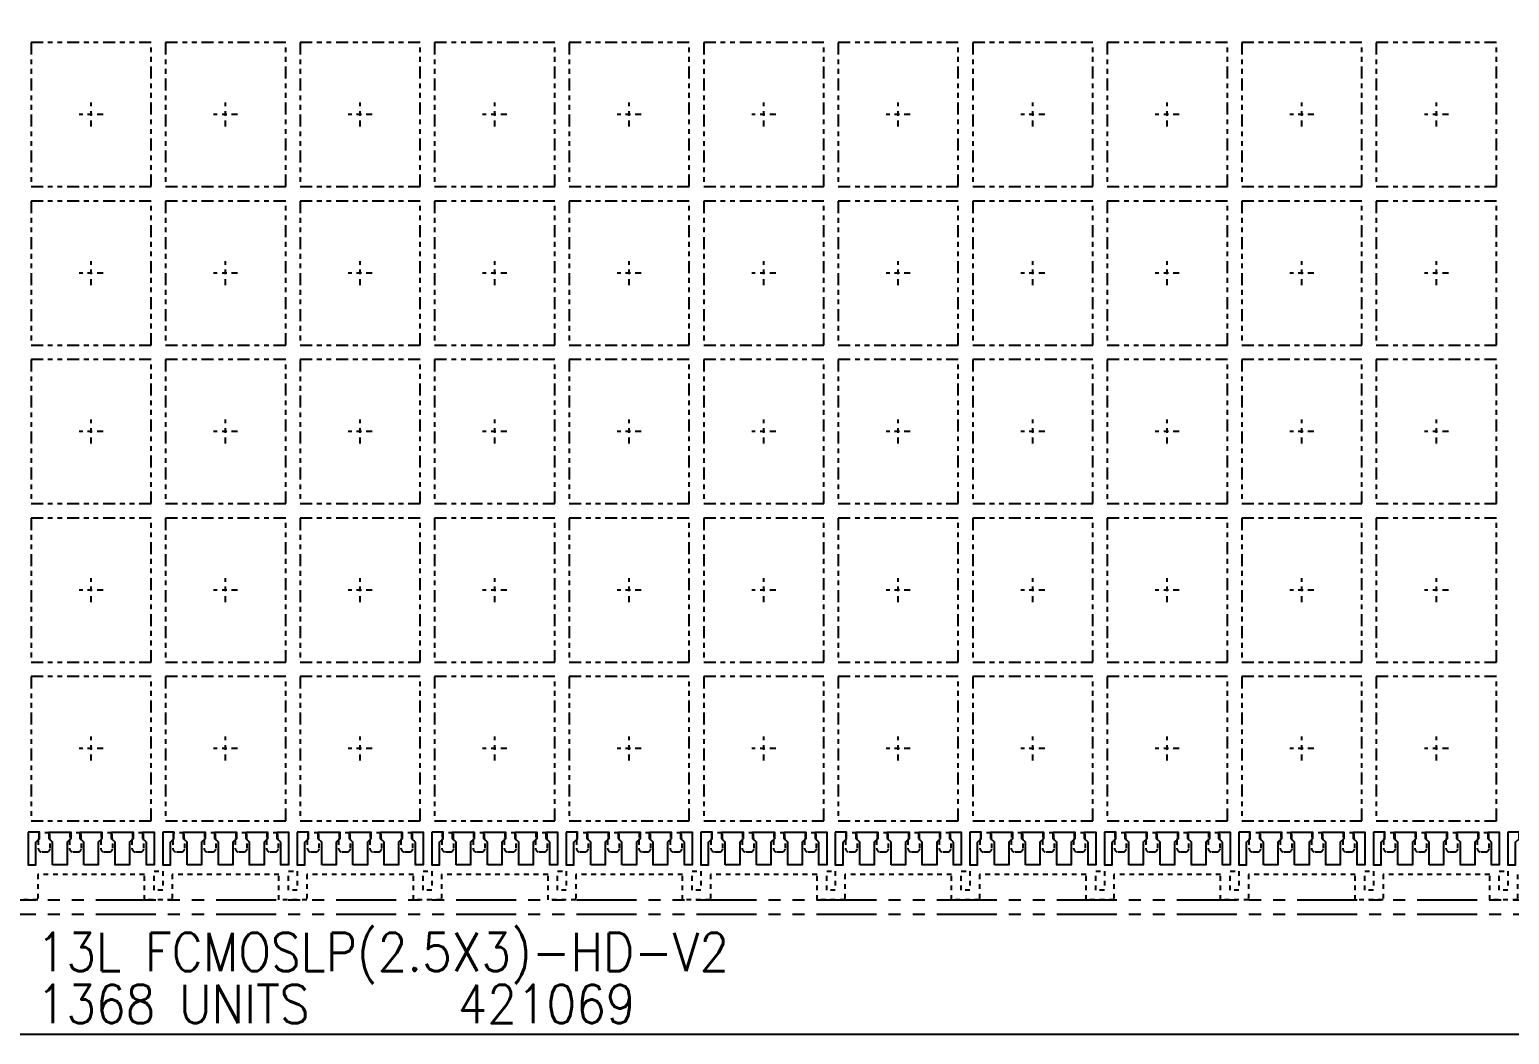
# Model space of a CAD drawing. Extents: x -336 to 28, y -457 to 7.
# Drawn here: x -284.67 to -253.87, y -334.23 to -313.31 of the extents above; entities that cross this region are included whole.
import ezdxf

# ---------------------------------------------------------------- set-up
doc = ezdxf.new("R2010")
doc.units = 0
doc.header["$MEASUREMENT"] = 0
for name, pattern in [('CENTERX2', [4, 2.5, -0.5, 0.5, -0.5]), ('HIDDEN', [0.375, 0.25, -0.125]), ('PHANTOM', [2.5, 1.25, -0.25, 0.25, -0.25, 0.25, -0.25])]:
    doc.linetypes.add(name, pattern=pattern)
doc.layers.add('1', color=7, linetype='CONTINUOUS')
doc.layers.add('1D', color=4, linetype='CONTINUOUS')
doc.styles.add('ROMANS', font='romans', dxfattribs={"width": 0.85, "height": 0.08})

msp = doc.modelspace()

# ---------------------------------------------------------------- linework, layer by layer
at = {"layer": '1'}
msp.add_line((-46.0362, -334.2262), (-294.0362, -334.2262), dxfattribs=at)
for points in [[(-284.6962, -330.0162), (-284.6962, -330.6962), (-284.5362, -330.6962), (-284.5362, -330.2262), (-284.4612, -330.1512), (-284.4612, -330.0162)], [(-284.1862, -330.6962), (-284.1862, -330.2262), (-284.2612, -330.1512), (-284.2612, -330.0162), (-283.8112, -330.0162), (-283.8112, -330.1512), (-283.8862, -330.2262), (-283.8862, -330.6962)], [(-283.5362, -330.6962), (-283.5362, -330.2262), (-283.6112, -330.1512), (-283.6112, -330.0162), (-283.1612, -330.0162), (-283.1612, -330.1512), (-283.2362, -330.2262), (-283.2362, -330.6962)], [(-282.9612, -330.0162), (-282.5112, -330.0162), (-282.5112, -330.1512), (-282.5862, -330.2262), (-282.5862, -330.6962), (-282.8862, -330.6962), (-282.8862, -330.2262), (-282.9612, -330.1512)], [(-282.2362, -330.2262), (-282.3112, -330.1512), (-282.3112, -330.0162), (-282.0762, -330.0162), (-282.0762, -330.6962), (-282.2362, -330.6962)], [(-281.8962, -330.0162), (-281.8962, -330.6962), (-281.7362, -330.6962), (-281.7362, -330.2262), (-281.6612, -330.1512), (-281.6612, -330.0162)], [(-281.3862, -330.6962), (-281.3862, -330.2262), (-281.4612, -330.1512), (-281.4612, -330.0162), (-281.0112, -330.0162), (-281.0112, -330.1512), (-281.0862, -330.2262), (-281.0862, -330.6962)], [(-280.7362, -330.6962), (-280.7362, -330.2262), (-280.8112, -330.1512), (-280.8112, -330.0162), (-280.3612, -330.0162), (-280.3612, -330.1512), (-280.4362, -330.2262), (-280.4362, -330.6962)], [(-280.1612, -330.0162), (-279.7112, -330.0162), (-279.7112, -330.1512), (-279.7862, -330.2262), (-279.7862, -330.6962), (-280.0862, -330.6962), (-280.0862, -330.2262), (-280.1612, -330.1512)], [(-279.4362, -330.2262), (-279.5112, -330.1512), (-279.5112, -330.0162), (-279.2762, -330.0162), (-279.2762, -330.6962), (-279.4362, -330.6962)], [(-279.0962, -330.0162), (-279.0962, -330.6962), (-278.9362, -330.6962), (-278.9362, -330.2262), (-278.8612, -330.1512), (-278.8612, -330.0162)], [(-278.5862, -330.6962), (-278.5862, -330.2262), (-278.6612, -330.1512), (-278.6612, -330.0162), (-278.2112, -330.0162), (-278.2112, -330.1512), (-278.2862, -330.2262), (-278.2862, -330.6962)], [(-277.9362, -330.6962), (-277.9362, -330.2262), (-278.0112, -330.1512), (-278.0112, -330.0162), (-277.5612, -330.0162), (-277.5612, -330.1512), (-277.6362, -330.2262), (-277.6362, -330.6962)], [(-277.3612, -330.0162), (-276.9112, -330.0162), (-276.9112, -330.1512), (-276.9862, -330.2262), (-276.9862, -330.6962), (-277.2862, -330.6962), (-277.2862, -330.2262), (-277.3612, -330.1512)], [(-276.6362, -330.2262), (-276.7112, -330.1512), (-276.7112, -330.0162), (-276.4762, -330.0162), (-276.4762, -330.6962), (-276.6362, -330.6962)], [(-276.2962, -330.0162), (-276.2962, -330.6962), (-276.1362, -330.6962), (-276.1362, -330.2262), (-276.0612, -330.1512), (-276.0612, -330.0162)], [(-275.7862, -330.6962), (-275.7862, -330.2262), (-275.8612, -330.1512), (-275.8612, -330.0162), (-275.4112, -330.0162), (-275.4112, -330.1512), (-275.4862, -330.2262), (-275.4862, -330.6962)], [(-275.1362, -330.6962), (-275.1362, -330.2262), (-275.2112, -330.1512), (-275.2112, -330.0162), (-274.7612, -330.0162), (-274.7612, -330.1512), (-274.8362, -330.2262), (-274.8362, -330.6962)], [(-274.5612, -330.0162), (-274.1112, -330.0162), (-274.1112, -330.1512), (-274.1862, -330.2262), (-274.1862, -330.6962), (-274.4862, -330.6962), (-274.4862, -330.2262), (-274.5612, -330.1512)], [(-273.8362, -330.2262), (-273.9112, -330.1512), (-273.9112, -330.0162), (-273.6762, -330.0162), (-273.6762, -330.6962), (-273.8362, -330.6962)], [(-273.4962, -330.0162), (-273.4962, -330.6962), (-273.3362, -330.6962), (-273.3362, -330.2262), (-273.2612, -330.1512), (-273.2612, -330.0162)], [(-272.9862, -330.6962), (-272.9862, -330.2262), (-273.0612, -330.1512), (-273.0612, -330.0162), (-272.6112, -330.0162), (-272.6112, -330.1512), (-272.6862, -330.2262), (-272.6862, -330.6962)], [(-272.3362, -330.6962), (-272.3362, -330.2262), (-272.4112, -330.1512), (-272.4112, -330.0162), (-271.9612, -330.0162), (-271.9612, -330.1512), (-272.0362, -330.2262), (-272.0362, -330.6962)], [(-271.7612, -330.0162), (-271.3112, -330.0162), (-271.3112, -330.1512), (-271.3862, -330.2262), (-271.3862, -330.6962), (-271.6862, -330.6962), (-271.6862, -330.2262), (-271.7612, -330.1512)], [(-271.0362, -330.2262), (-271.1112, -330.1512), (-271.1112, -330.0162), (-270.8762, -330.0162), (-270.8762, -330.6962), (-271.0362, -330.6962)], [(-270.6962, -330.0162), (-270.6962, -330.6962), (-270.5362, -330.6962), (-270.5362, -330.2262), (-270.4612, -330.1512), (-270.4612, -330.0162)], [(-270.1862, -330.6962), (-270.1862, -330.2262), (-270.2612, -330.1512), (-270.2612, -330.0162), (-269.8112, -330.0162), (-269.8112, -330.1512), (-269.8862, -330.2262), (-269.8862, -330.6962)], [(-269.5362, -330.6962), (-269.5362, -330.2262), (-269.6112, -330.1512), (-269.6112, -330.0162), (-269.1612, -330.0162), (-269.1612, -330.1512), (-269.2362, -330.2262), (-269.2362, -330.6962)], [(-268.9612, -330.0162), (-268.5112, -330.0162), (-268.5112, -330.1512), (-268.5862, -330.2262), (-268.5862, -330.6962), (-268.8862, -330.6962), (-268.8862, -330.2262), (-268.9612, -330.1512)], [(-268.2362, -330.2262), (-268.3112, -330.1512), (-268.3112, -330.0162), (-268.0762, -330.0162), (-268.0762, -330.6962), (-268.2362, -330.6962)], [(-267.8962, -330.0162), (-267.8962, -330.6962), (-267.7362, -330.6962), (-267.7362, -330.2262), (-267.6612, -330.1512), (-267.6612, -330.0162)], [(-267.3862, -330.6962), (-267.3862, -330.2262), (-267.4612, -330.1512), (-267.4612, -330.0162), (-267.0112, -330.0162), (-267.0112, -330.1512), (-267.0862, -330.2262), (-267.0862, -330.6962)], [(-266.7362, -330.6962), (-266.7362, -330.2262), (-266.8112, -330.1512), (-266.8112, -330.0162), (-266.3612, -330.0162), (-266.3612, -330.1512), (-266.4362, -330.2262), (-266.4362, -330.6962)], [(-266.1612, -330.0162), (-265.7112, -330.0162), (-265.7112, -330.1512), (-265.7862, -330.2262), (-265.7862, -330.6962), (-266.0862, -330.6962), (-266.0862, -330.2262), (-266.1612, -330.1512)], [(-265.4362, -330.2262), (-265.5112, -330.1512), (-265.5112, -330.0162), (-265.2762, -330.0162), (-265.2762, -330.6962), (-265.4362, -330.6962)], [(-265.0962, -330.0162), (-265.0962, -330.6962), (-264.9362, -330.6962), (-264.9362, -330.2262), (-264.8612, -330.1512), (-264.8612, -330.0162)], [(-264.5862, -330.6962), (-264.5862, -330.2262), (-264.6612, -330.1512), (-264.6612, -330.0162), (-264.2112, -330.0162), (-264.2112, -330.1512), (-264.2862, -330.2262), (-264.2862, -330.6962)], [(-263.9362, -330.6962), (-263.9362, -330.2262), (-264.0112, -330.1512), (-264.0112, -330.0162), (-263.5612, -330.0162), (-263.5612, -330.1512), (-263.6362, -330.2262), (-263.6362, -330.6962)], [(-263.3612, -330.0162), (-262.9112, -330.0162), (-262.9112, -330.1512), (-262.9862, -330.2262), (-262.9862, -330.6962), (-263.2862, -330.6962), (-263.2862, -330.2262), (-263.3612, -330.1512)], [(-262.6362, -330.2262), (-262.7112, -330.1512), (-262.7112, -330.0162), (-262.4762, -330.0162), (-262.4762, -330.6962), (-262.6362, -330.6962)], [(-262.2962, -330.0162), (-262.2962, -330.6962), (-262.1362, -330.6962), (-262.1362, -330.2262), (-262.0612, -330.1512), (-262.0612, -330.0162)], [(-261.7862, -330.6962), (-261.7862, -330.2262), (-261.8612, -330.1512), (-261.8612, -330.0162), (-261.4112, -330.0162), (-261.4112, -330.1512), (-261.4862, -330.2262), (-261.4862, -330.6962)], [(-261.1362, -330.6962), (-261.1362, -330.2262), (-261.2112, -330.1512), (-261.2112, -330.0162), (-260.7612, -330.0162), (-260.7612, -330.1512), (-260.8362, -330.2262), (-260.8362, -330.6962)], [(-260.5612, -330.0162), (-260.1112, -330.0162), (-260.1112, -330.1512), (-260.1862, -330.2262), (-260.1862, -330.6962), (-260.4862, -330.6962), (-260.4862, -330.2262), (-260.5612, -330.1512)], [(-259.8362, -330.2262), (-259.9112, -330.1512), (-259.9112, -330.0162), (-259.6762, -330.0162), (-259.6762, -330.6962), (-259.8362, -330.6962)], [(-259.4962, -330.0162), (-259.4962, -330.6962), (-259.3362, -330.6962), (-259.3362, -330.2262), (-259.2612, -330.1512), (-259.2612, -330.0162)], [(-258.9862, -330.6962), (-258.9862, -330.2262), (-259.0612, -330.1512), (-259.0612, -330.0162), (-258.6112, -330.0162), (-258.6112, -330.1512), (-258.6862, -330.2262), (-258.6862, -330.6962)], [(-258.3362, -330.6962), (-258.3362, -330.2262), (-258.4112, -330.1512), (-258.4112, -330.0162), (-257.9612, -330.0162), (-257.9612, -330.1512), (-258.0362, -330.2262), (-258.0362, -330.6962)], [(-257.7612, -330.0162), (-257.3112, -330.0162), (-257.3112, -330.1512), (-257.3862, -330.2262), (-257.3862, -330.6962), (-257.6862, -330.6962), (-257.6862, -330.2262), (-257.7612, -330.1512)], [(-257.0362, -330.2262), (-257.1112, -330.1512), (-257.1112, -330.0162), (-256.8762, -330.0162), (-256.8762, -330.6962), (-257.0362, -330.6962)], [(-256.6962, -330.0162), (-256.6962, -330.6962), (-256.5362, -330.6962), (-256.5362, -330.2262), (-256.4612, -330.1512), (-256.4612, -330.0162)], [(-256.1862, -330.6962), (-256.1862, -330.2262), (-256.2612, -330.1512), (-256.2612, -330.0162), (-255.8112, -330.0162), (-255.8112, -330.1512), (-255.8862, -330.2262), (-255.8862, -330.6962)], [(-255.5362, -330.6962), (-255.5362, -330.2262), (-255.6112, -330.1512), (-255.6112, -330.0162), (-255.1612, -330.0162), (-255.1612, -330.1512), (-255.2362, -330.2262), (-255.2362, -330.6962)], [(-254.9612, -330.0162), (-254.5112, -330.0162), (-254.5112, -330.1512), (-254.5862, -330.2262), (-254.5862, -330.6962), (-254.8862, -330.6962), (-254.8862, -330.2262), (-254.9612, -330.1512)], [(-254.2362, -330.2262), (-254.3112, -330.1512), (-254.3112, -330.0162), (-254.0762, -330.0162), (-254.0762, -330.6962), (-254.2362, -330.6962)], [(-253.8962, -330.0162), (-253.8962, -330.6962), (-253.7362, -330.6962), (-253.7362, -330.2262), (-253.6612, -330.1512), (-253.6612, -330.0162)]]:
    msp.add_lwpolyline(points, close=True, dxfattribs=at)
at = {"layer": '1D', "linetype": 'HIDDEN', "ltscale": 0.2}
for p, q in [((-282.2762, -330.8962), (-284.4962, -330.8962)), ((-279.4762, -330.8962), (-281.6962, -330.8962)), ((-276.6762, -330.8962), (-278.8962, -330.8962)), ((-273.8762, -330.8962), (-276.0962, -330.8962)), ((-271.0762, -330.8962), (-273.2962, -330.8962)), ((-268.2762, -330.8962), (-270.4962, -330.8962)), ((-265.4762, -330.8962), (-267.6962, -330.8962)), ((-262.6762, -330.8962), (-264.8962, -330.8962)), ((-259.8762, -330.8962), (-262.0962, -330.8962)), ((-257.0762, -330.8962), (-259.2962, -330.8962)), ((-254.2762, -330.8962), (-256.4962, -330.8962))]:
    msp.add_line(p, q, dxfattribs=at)
at = {"layer": '1D', "color": 2, "linetype": 'PHANTOM'}
for points in [[(-236.7862, -268.7262), (-290.7862, -268.7262, -0.0990195), (-291.5554, -268.5724, 0.9166595), (-292.7092, -270.7795, -0.2559241), (-291.7862, -272.4648), (-291.7862, -297.4876, -0.2559241), (-292.7092, -299.1729, 0.5477226), (-292.7092, -301.2795, -0.2559241), (-291.7862, -302.9648), (-291.7862, -327.9876, -0.2559241), (-292.7092, -329.6729, 0.9166595), (-291.5554, -331.8801, -0.0990195), (-290.7862, -331.7262), (-236.7862, -331.7262, -0.0990195), (-236.0169, -331.8801, 0.9166595), (-234.8631, -329.6729, -0.2559241), (-235.7862, -327.9876), (-235.7862, -302.9648, -0.2559241), (-234.8631, -301.2795, 0.5477226), (-234.8631, -299.1729, -0.2559241), (-235.7862, -297.4876), (-235.7862, -272.4648, -0.2559241), (-234.8631, -270.7795, 0.9166595), (-236.0169, -268.5724, -0.0990195)], [(-236.7862, -269.0262), (-290.7862, -269.0262, -0.0990195), (-291.6708, -268.8493, 0.9166595), (-292.5477, -270.5267, -0.2559241), (-291.4862, -272.4648), (-291.4862, -297.4876, -0.2559241), (-292.5477, -299.4257, 0.5477226), (-292.5477, -301.0267, -0.2559241), (-291.4862, -302.9648), (-291.4862, -327.9876, -0.2559241), (-292.5477, -329.9257, 0.9166595), (-291.6708, -331.6031, -0.0990195), (-290.7862, -331.4262), (-236.7862, -331.4262, -0.0990195), (-235.9015, -331.6031, 0.9166595), (-235.0246, -329.9257, -0.2559241), (-236.0862, -327.9876), (-236.0862, -302.9648, -0.2559241), (-235.0246, -301.0267, 0.5477226), (-235.0246, -299.4257, -0.2559241), (-236.0862, -297.4876), (-236.0862, -272.4648, -0.2559241), (-235.0246, -270.5267, 0.9166595), (-235.9015, -268.8493, -0.0990195)]]:
    msp.add_lwpolyline(points, format="xyb", close=True, dxfattribs=at)
at = {"layer": '1D', "color": 2, "linetype": 'PHANTOM', "ltscale": 0.2}
for points in [[(-282.1362, -313.5762), (-284.6362, -313.5762), (-284.6362, -316.5762), (-282.1362, -316.5762)], [(-279.3362, -313.5762), (-281.8362, -313.5762), (-281.8362, -316.5762), (-279.3362, -316.5762)], [(-276.5362, -313.5762), (-279.0362, -313.5762), (-279.0362, -316.5762), (-276.5362, -316.5762)], [(-273.7362, -313.5762), (-276.2362, -313.5762), (-276.2362, -316.5762), (-273.7362, -316.5762)], [(-270.9362, -313.5762), (-273.4362, -313.5762), (-273.4362, -316.5762), (-270.9362, -316.5762)], [(-268.1362, -313.5762), (-270.6362, -313.5762), (-270.6362, -316.5762), (-268.1362, -316.5762)], [(-265.3362, -313.5762), (-267.8362, -313.5762), (-267.8362, -316.5762), (-265.3362, -316.5762)], [(-262.5362, -313.5762), (-265.0362, -313.5762), (-265.0362, -316.5762), (-262.5362, -316.5762)], [(-259.7362, -313.5762), (-262.2362, -313.5762), (-262.2362, -316.5762), (-259.7362, -316.5762)], [(-256.9362, -313.5762), (-259.4362, -313.5762), (-259.4362, -316.5762), (-256.9362, -316.5762)], [(-254.1362, -313.5762), (-256.6362, -313.5762), (-256.6362, -316.5762), (-254.1362, -316.5762)], [(-282.1362, -316.8762), (-284.6362, -316.8762), (-284.6362, -319.8762), (-282.1362, -319.8762)], [(-279.3362, -316.8762), (-281.8362, -316.8762), (-281.8362, -319.8762), (-279.3362, -319.8762)], [(-276.5362, -316.8762), (-279.0362, -316.8762), (-279.0362, -319.8762), (-276.5362, -319.8762)], [(-273.7362, -316.8762), (-276.2362, -316.8762), (-276.2362, -319.8762), (-273.7362, -319.8762)], [(-270.9362, -316.8762), (-273.4362, -316.8762), (-273.4362, -319.8762), (-270.9362, -319.8762)], [(-268.1362, -316.8762), (-270.6362, -316.8762), (-270.6362, -319.8762), (-268.1362, -319.8762)], [(-265.3362, -316.8762), (-267.8362, -316.8762), (-267.8362, -319.8762), (-265.3362, -319.8762)], [(-262.5362, -316.8762), (-265.0362, -316.8762), (-265.0362, -319.8762), (-262.5362, -319.8762)], [(-259.7362, -316.8762), (-262.2362, -316.8762), (-262.2362, -319.8762), (-259.7362, -319.8762)], [(-256.9362, -316.8762), (-259.4362, -316.8762), (-259.4362, -319.8762), (-256.9362, -319.8762)], [(-254.1362, -316.8762), (-256.6362, -316.8762), (-256.6362, -319.8762), (-254.1362, -319.8762)], [(-282.1362, -320.1762), (-284.6362, -320.1762), (-284.6362, -323.1762), (-282.1362, -323.1762)], [(-279.3362, -320.1762), (-281.8362, -320.1762), (-281.8362, -323.1762), (-279.3362, -323.1762)], [(-276.5362, -320.1762), (-279.0362, -320.1762), (-279.0362, -323.1762), (-276.5362, -323.1762)], [(-273.7362, -320.1762), (-276.2362, -320.1762), (-276.2362, -323.1762), (-273.7362, -323.1762)], [(-270.9362, -320.1762), (-273.4362, -320.1762), (-273.4362, -323.1762), (-270.9362, -323.1762)], [(-268.1362, -320.1762), (-270.6362, -320.1762), (-270.6362, -323.1762), (-268.1362, -323.1762)], [(-265.3362, -320.1762), (-267.8362, -320.1762), (-267.8362, -323.1762), (-265.3362, -323.1762)], [(-262.5362, -320.1762), (-265.0362, -320.1762), (-265.0362, -323.1762), (-262.5362, -323.1762)], [(-259.7362, -320.1762), (-262.2362, -320.1762), (-262.2362, -323.1762), (-259.7362, -323.1762)], [(-256.9362, -320.1762), (-259.4362, -320.1762), (-259.4362, -323.1762), (-256.9362, -323.1762)], [(-254.1362, -320.1762), (-256.6362, -320.1762), (-256.6362, -323.1762), (-254.1362, -323.1762)], [(-282.1362, -323.4762), (-284.6362, -323.4762), (-284.6362, -326.4762), (-282.1362, -326.4762)], [(-279.3362, -323.4762), (-281.8362, -323.4762), (-281.8362, -326.4762), (-279.3362, -326.4762)], [(-276.5362, -323.4762), (-279.0362, -323.4762), (-279.0362, -326.4762), (-276.5362, -326.4762)], [(-273.7362, -323.4762), (-276.2362, -323.4762), (-276.2362, -326.4762), (-273.7362, -326.4762)], [(-270.9362, -323.4762), (-273.4362, -323.4762), (-273.4362, -326.4762), (-270.9362, -326.4762)], [(-268.1362, -323.4762), (-270.6362, -323.4762), (-270.6362, -326.4762), (-268.1362, -326.4762)], [(-265.3362, -323.4762), (-267.8362, -323.4762), (-267.8362, -326.4762), (-265.3362, -326.4762)], [(-262.5362, -323.4762), (-265.0362, -323.4762), (-265.0362, -326.4762), (-262.5362, -326.4762)], [(-259.7362, -323.4762), (-262.2362, -323.4762), (-262.2362, -326.4762), (-259.7362, -326.4762)], [(-256.9362, -323.4762), (-259.4362, -323.4762), (-259.4362, -326.4762), (-256.9362, -326.4762)], [(-254.1362, -323.4762), (-256.6362, -323.4762), (-256.6362, -326.4762), (-254.1362, -326.4762)], [(-282.1362, -326.7762), (-284.6362, -326.7762), (-284.6362, -329.7762), (-282.1362, -329.7762)], [(-279.3362, -326.7762), (-281.8362, -326.7762), (-281.8362, -329.7762), (-279.3362, -329.7762)], [(-276.5362, -326.7762), (-279.0362, -326.7762), (-279.0362, -329.7762), (-276.5362, -329.7762)], [(-273.7362, -326.7762), (-276.2362, -326.7762), (-276.2362, -329.7762), (-273.7362, -329.7762)], [(-270.9362, -326.7762), (-273.4362, -326.7762), (-273.4362, -329.7762), (-270.9362, -329.7762)], [(-268.1362, -326.7762), (-270.6362, -326.7762), (-270.6362, -329.7762), (-268.1362, -329.7762)], [(-265.3362, -326.7762), (-267.8362, -326.7762), (-267.8362, -329.7762), (-265.3362, -329.7762)], [(-262.5362, -326.7762), (-265.0362, -326.7762), (-265.0362, -329.7762), (-262.5362, -329.7762)], [(-259.7362, -326.7762), (-262.2362, -326.7762), (-262.2362, -329.7762), (-259.7362, -329.7762)], [(-256.9362, -326.7762), (-259.4362, -326.7762), (-259.4362, -329.7762), (-256.9362, -329.7762)], [(-254.1362, -326.7762), (-256.6362, -326.7762), (-256.6362, -329.7762), (-254.1362, -329.7762)]]:
    msp.add_lwpolyline(points, close=True, dxfattribs=at)
at = {"layer": '1D', "linetype": 'CENTERX2', "ltscale": 0.05}
for points in [[(-283.1362, -315.0762), (-283.6362, -315.0762)], [(-283.3862, -315.3262), (-283.3862, -314.8262)], [(-280.3362, -315.0762), (-280.8362, -315.0762)], [(-280.5862, -315.3262), (-280.5862, -314.8262)], [(-277.5362, -315.0762), (-278.0362, -315.0762)], [(-277.7862, -315.3262), (-277.7862, -314.8262)], [(-274.7362, -315.0762), (-275.2362, -315.0762)], [(-274.9862, -315.3262), (-274.9862, -314.8262)], [(-271.9362, -315.0762), (-272.4362, -315.0762)], [(-272.1862, -315.3262), (-272.1862, -314.8262)], [(-269.1362, -315.0762), (-269.6362, -315.0762)], [(-269.3862, -315.3262), (-269.3862, -314.8262)], [(-266.3362, -315.0762), (-266.8362, -315.0762)], [(-266.5862, -315.3262), (-266.5862, -314.8262)], [(-263.5362, -315.0762), (-264.0362, -315.0762)], [(-263.7862, -315.3262), (-263.7862, -314.8262)], [(-260.7362, -315.0762), (-261.2362, -315.0762)], [(-260.9862, -315.3262), (-260.9862, -314.8262)], [(-257.9362, -315.0762), (-258.4362, -315.0762)], [(-258.1862, -315.3262), (-258.1862, -314.8262)], [(-255.1362, -315.0762), (-255.6362, -315.0762)], [(-255.3862, -315.3262), (-255.3862, -314.8262)], [(-283.3862, -318.6262), (-283.3862, -318.1262)], [(-280.5862, -318.6262), (-280.5862, -318.1262)], [(-277.7862, -318.6262), (-277.7862, -318.1262)], [(-274.9862, -318.6262), (-274.9862, -318.1262)], [(-272.1862, -318.6262), (-272.1862, -318.1262)], [(-269.3862, -318.6262), (-269.3862, -318.1262)], [(-266.5862, -318.6262), (-266.5862, -318.1262)], [(-263.7862, -318.6262), (-263.7862, -318.1262)], [(-260.9862, -318.6262), (-260.9862, -318.1262)], [(-258.1862, -318.6262), (-258.1862, -318.1262)], [(-255.3862, -318.6262), (-255.3862, -318.1262)], [(-283.1362, -318.3762), (-283.6362, -318.3762)], [(-280.3362, -318.3762), (-280.8362, -318.3762)], [(-277.5362, -318.3762), (-278.0362, -318.3762)], [(-274.7362, -318.3762), (-275.2362, -318.3762)], [(-271.9362, -318.3762), (-272.4362, -318.3762)], [(-269.1362, -318.3762), (-269.6362, -318.3762)], [(-266.3362, -318.3762), (-266.8362, -318.3762)], [(-263.5362, -318.3762), (-264.0362, -318.3762)], [(-260.7362, -318.3762), (-261.2362, -318.3762)], [(-257.9362, -318.3762), (-258.4362, -318.3762)], [(-255.1362, -318.3762), (-255.6362, -318.3762)], [(-283.3862, -321.9262), (-283.3862, -321.4262)], [(-280.5862, -321.9262), (-280.5862, -321.4262)], [(-277.7862, -321.9262), (-277.7862, -321.4262)], [(-274.9862, -321.9262), (-274.9862, -321.4262)], [(-272.1862, -321.9262), (-272.1862, -321.4262)], [(-269.3862, -321.9262), (-269.3862, -321.4262)], [(-266.5862, -321.9262), (-266.5862, -321.4262)], [(-263.7862, -321.9262), (-263.7862, -321.4262)], [(-260.9862, -321.9262), (-260.9862, -321.4262)], [(-258.1862, -321.9262), (-258.1862, -321.4262)], [(-255.3862, -321.9262), (-255.3862, -321.4262)], [(-283.1362, -321.6762), (-283.6362, -321.6762)], [(-280.3362, -321.6762), (-280.8362, -321.6762)], [(-277.5362, -321.6762), (-278.0362, -321.6762)], [(-274.7362, -321.6762), (-275.2362, -321.6762)], [(-271.9362, -321.6762), (-272.4362, -321.6762)], [(-269.1362, -321.6762), (-269.6362, -321.6762)], [(-266.3362, -321.6762), (-266.8362, -321.6762)], [(-263.5362, -321.6762), (-264.0362, -321.6762)], [(-260.7362, -321.6762), (-261.2362, -321.6762)], [(-257.9362, -321.6762), (-258.4362, -321.6762)], [(-255.1362, -321.6762), (-255.6362, -321.6762)], [(-283.3862, -325.2262), (-283.3862, -324.7262)], [(-280.5862, -325.2262), (-280.5862, -324.7262)], [(-277.7862, -325.2262), (-277.7862, -324.7262)], [(-274.9862, -325.2262), (-274.9862, -324.7262)], [(-272.1862, -325.2262), (-272.1862, -324.7262)], [(-269.3862, -325.2262), (-269.3862, -324.7262)], [(-266.5862, -325.2262), (-266.5862, -324.7262)], [(-263.7862, -325.2262), (-263.7862, -324.7262)], [(-260.9862, -325.2262), (-260.9862, -324.7262)], [(-258.1862, -325.2262), (-258.1862, -324.7262)], [(-255.3862, -325.2262), (-255.3862, -324.7262)], [(-283.1362, -324.9762), (-283.6362, -324.9762)], [(-280.3362, -324.9762), (-280.8362, -324.9762)], [(-277.5362, -324.9762), (-278.0362, -324.9762)], [(-274.7362, -324.9762), (-275.2362, -324.9762)], [(-271.9362, -324.9762), (-272.4362, -324.9762)], [(-269.1362, -324.9762), (-269.6362, -324.9762)], [(-266.3362, -324.9762), (-266.8362, -324.9762)], [(-263.5362, -324.9762), (-264.0362, -324.9762)], [(-260.7362, -324.9762), (-261.2362, -324.9762)], [(-257.9362, -324.9762), (-258.4362, -324.9762)], [(-255.1362, -324.9762), (-255.6362, -324.9762)], [(-283.1362, -328.2762), (-283.6362, -328.2762)], [(-283.3862, -328.5262), (-283.3862, -328.0262)], [(-280.3362, -328.2762), (-280.8362, -328.2762)], [(-280.5862, -328.5262), (-280.5862, -328.0262)], [(-277.5362, -328.2762), (-278.0362, -328.2762)], [(-277.7862, -328.5262), (-277.7862, -328.0262)], [(-274.7362, -328.2762), (-275.2362, -328.2762)], [(-274.9862, -328.5262), (-274.9862, -328.0262)], [(-271.9362, -328.2762), (-272.4362, -328.2762)], [(-272.1862, -328.5262), (-272.1862, -328.0262)], [(-269.1362, -328.2762), (-269.6362, -328.2762)], [(-269.3862, -328.5262), (-269.3862, -328.0262)], [(-266.3362, -328.2762), (-266.8362, -328.2762)], [(-266.5862, -328.5262), (-266.5862, -328.0262)], [(-263.5362, -328.2762), (-264.0362, -328.2762)], [(-263.7862, -328.5262), (-263.7862, -328.0262)], [(-260.7362, -328.2762), (-261.2362, -328.2762)], [(-260.9862, -328.5262), (-260.9862, -328.0262)], [(-257.9362, -328.2762), (-258.4362, -328.2762)], [(-258.1862, -328.5262), (-258.1862, -328.0262)], [(-255.1362, -328.2762), (-255.6362, -328.2762)], [(-255.3862, -328.5262), (-255.3862, -328.0262)]]:
    msp.add_lwpolyline(points, dxfattribs=at)
at = {"layer": '1D', "linetype": 'HIDDEN', "ltscale": 0.2}
for points in [[(-284.2362, -330.3512), (-284.2362, -330.1762), (-284.2462, -330.1512), (-284.2462, -330.1512), (-284.2462, -330.0262), (-284.4762, -330.0262), (-284.4762, -330.1512), (-284.4762, -330.1512), (-284.4862, -330.1762), (-284.4862, -330.3512, 0.4142136), (-284.4112, -330.4262), (-284.3112, -330.4262, 0.4142136)], [(-283.5862, -330.3512), (-283.5862, -330.1762), (-283.5962, -330.1512), (-283.5962, -330.1512), (-283.5962, -330.0262), (-283.8262, -330.0262), (-283.8262, -330.1512), (-283.8262, -330.1512), (-283.8362, -330.1762), (-283.8362, -330.3512, 0.4142136), (-283.7612, -330.4262), (-283.6612, -330.4262, 0.4142136)], [(-282.9362, -330.3512), (-282.9362, -330.1762), (-282.9462, -330.1512), (-282.9462, -330.1512), (-282.9462, -330.0262), (-283.1762, -330.0262), (-283.1762, -330.1512), (-283.1762, -330.1512), (-283.1862, -330.1762), (-283.1862, -330.3512, 0.4142136), (-283.1112, -330.4262), (-283.0112, -330.4262, 0.4142136)], [(-282.2862, -330.3512), (-282.2862, -330.1762), (-282.2962, -330.1512), (-282.2962, -330.1512), (-282.2962, -330.0262), (-282.5262, -330.0262), (-282.5262, -330.1512), (-282.5262, -330.1512), (-282.5362, -330.1762), (-282.5362, -330.3512, 0.4142136), (-282.4612, -330.4262), (-282.3612, -330.4262, 0.4142136)], [(-281.4362, -330.3512), (-281.4362, -330.1762), (-281.4462, -330.1512), (-281.4462, -330.1512), (-281.4462, -330.0262), (-281.6762, -330.0262), (-281.6762, -330.1512), (-281.6762, -330.1512), (-281.6862, -330.1762), (-281.6862, -330.3512, 0.4142136), (-281.6112, -330.4262), (-281.5112, -330.4262, 0.4142136)], [(-280.7862, -330.3512), (-280.7862, -330.1762), (-280.7962, -330.1512), (-280.7962, -330.1512), (-280.7962, -330.0262), (-281.0262, -330.0262), (-281.0262, -330.1512), (-281.0262, -330.1512), (-281.0362, -330.1762), (-281.0362, -330.3512, 0.4142136), (-280.9612, -330.4262), (-280.8612, -330.4262, 0.4142136)], [(-280.1362, -330.3512), (-280.1362, -330.1762), (-280.1462, -330.1512), (-280.1462, -330.1512), (-280.1462, -330.0262), (-280.3762, -330.0262), (-280.3762, -330.1512), (-280.3762, -330.1512), (-280.3862, -330.1762), (-280.3862, -330.3512, 0.4142136), (-280.3112, -330.4262), (-280.2112, -330.4262, 0.4142136)], [(-279.4862, -330.3512), (-279.4862, -330.1762), (-279.4962, -330.1512), (-279.4962, -330.1512), (-279.4962, -330.0262), (-279.7262, -330.0262), (-279.7262, -330.1512), (-279.7262, -330.1512), (-279.7362, -330.1762), (-279.7362, -330.3512, 0.4142136), (-279.6612, -330.4262), (-279.5612, -330.4262, 0.4142136)], [(-278.6362, -330.3512), (-278.6362, -330.1762), (-278.6462, -330.1512), (-278.6462, -330.1512), (-278.6462, -330.0262), (-278.8762, -330.0262), (-278.8762, -330.1512), (-278.8762, -330.1512), (-278.8862, -330.1762), (-278.8862, -330.3512, 0.4142136), (-278.8112, -330.4262), (-278.7112, -330.4262, 0.4142136)], [(-277.9862, -330.3512), (-277.9862, -330.1762), (-277.9962, -330.1512), (-277.9962, -330.1512), (-277.9962, -330.0262), (-278.2262, -330.0262), (-278.2262, -330.1512), (-278.2262, -330.1512), (-278.2362, -330.1762), (-278.2362, -330.3512, 0.4142136), (-278.1612, -330.4262), (-278.0612, -330.4262, 0.4142136)], [(-277.3362, -330.3512), (-277.3362, -330.1762), (-277.3462, -330.1512), (-277.3462, -330.1512), (-277.3462, -330.0262), (-277.5762, -330.0262), (-277.5762, -330.1512), (-277.5762, -330.1512), (-277.5862, -330.1762), (-277.5862, -330.3512, 0.4142136), (-277.5112, -330.4262), (-277.4112, -330.4262, 0.4142136)], [(-276.6862, -330.3512), (-276.6862, -330.1762), (-276.6962, -330.1512), (-276.6962, -330.1512), (-276.6962, -330.0262), (-276.9262, -330.0262), (-276.9262, -330.1512), (-276.9262, -330.1512), (-276.9362, -330.1762), (-276.9362, -330.3512, 0.4142136), (-276.8612, -330.4262), (-276.7612, -330.4262, 0.4142136)], [(-275.8362, -330.3512), (-275.8362, -330.1762), (-275.8462, -330.1512), (-275.8462, -330.1512), (-275.8462, -330.0262), (-276.0762, -330.0262), (-276.0762, -330.1512), (-276.0762, -330.1512), (-276.0862, -330.1762), (-276.0862, -330.3512, 0.4142136), (-276.0112, -330.4262), (-275.9112, -330.4262, 0.4142136)], [(-275.1862, -330.3512), (-275.1862, -330.1762), (-275.1962, -330.1512), (-275.1962, -330.1512), (-275.1962, -330.0262), (-275.4262, -330.0262), (-275.4262, -330.1512), (-275.4262, -330.1512), (-275.4362, -330.1762), (-275.4362, -330.3512, 0.4142136), (-275.3612, -330.4262), (-275.2612, -330.4262, 0.4142136)], [(-274.5362, -330.3512), (-274.5362, -330.1762), (-274.5462, -330.1512), (-274.5462, -330.1512), (-274.5462, -330.0262), (-274.7762, -330.0262), (-274.7762, -330.1512), (-274.7762, -330.1512), (-274.7862, -330.1762), (-274.7862, -330.3512, 0.4142136), (-274.7112, -330.4262), (-274.6112, -330.4262, 0.4142136)], [(-273.8862, -330.3512), (-273.8862, -330.1762), (-273.8962, -330.1512), (-273.8962, -330.1512), (-273.8962, -330.0262), (-274.1262, -330.0262), (-274.1262, -330.1512), (-274.1262, -330.1512), (-274.1362, -330.1762), (-274.1362, -330.3512, 0.4142136), (-274.0612, -330.4262), (-273.9612, -330.4262, 0.4142136)], [(-273.0362, -330.3512), (-273.0362, -330.1762), (-273.0462, -330.1512), (-273.0462, -330.1512), (-273.0462, -330.0262), (-273.2762, -330.0262), (-273.2762, -330.1512), (-273.2762, -330.1512), (-273.2862, -330.1762), (-273.2862, -330.3512, 0.4142136), (-273.2112, -330.4262), (-273.1112, -330.4262, 0.4142136)], [(-272.3862, -330.3512), (-272.3862, -330.1762), (-272.3962, -330.1512), (-272.3962, -330.1512), (-272.3962, -330.0262), (-272.6262, -330.0262), (-272.6262, -330.1512), (-272.6262, -330.1512), (-272.6362, -330.1762), (-272.6362, -330.3512, 0.4142136), (-272.5612, -330.4262), (-272.4612, -330.4262, 0.4142136)], [(-271.7362, -330.3512), (-271.7362, -330.1762), (-271.7462, -330.1512), (-271.7462, -330.1512), (-271.7462, -330.0262), (-271.9762, -330.0262), (-271.9762, -330.1512), (-271.9762, -330.1512), (-271.9862, -330.1762), (-271.9862, -330.3512, 0.4142136), (-271.9112, -330.4262), (-271.8112, -330.4262, 0.4142136)], [(-271.0862, -330.3512), (-271.0862, -330.1762), (-271.0962, -330.1512), (-271.0962, -330.1512), (-271.0962, -330.0262), (-271.3262, -330.0262), (-271.3262, -330.1512), (-271.3262, -330.1512), (-271.3362, -330.1762), (-271.3362, -330.3512, 0.4142136), (-271.2612, -330.4262), (-271.1612, -330.4262, 0.4142136)], [(-270.2362, -330.3512), (-270.2362, -330.1762), (-270.2462, -330.1512), (-270.2462, -330.1512), (-270.2462, -330.0262), (-270.4762, -330.0262), (-270.4762, -330.1512), (-270.4762, -330.1512), (-270.4862, -330.1762), (-270.4862, -330.3512, 0.4142136), (-270.4112, -330.4262), (-270.3112, -330.4262, 0.4142136)], [(-269.5862, -330.3512), (-269.5862, -330.1762), (-269.5962, -330.1512), (-269.5962, -330.1512), (-269.5962, -330.0262), (-269.8262, -330.0262), (-269.8262, -330.1512), (-269.8262, -330.1512), (-269.8362, -330.1762), (-269.8362, -330.3512, 0.4142136), (-269.7612, -330.4262), (-269.6612, -330.4262, 0.4142136)], [(-268.9362, -330.3512), (-268.9362, -330.1762), (-268.9462, -330.1512), (-268.9462, -330.1512), (-268.9462, -330.0262), (-269.1762, -330.0262), (-269.1762, -330.1512), (-269.1762, -330.1512), (-269.1862, -330.1762), (-269.1862, -330.3512, 0.4142136), (-269.1112, -330.4262), (-269.0112, -330.4262, 0.4142136)], [(-268.2862, -330.3512), (-268.2862, -330.1762), (-268.2962, -330.1512), (-268.2962, -330.1512), (-268.2962, -330.0262), (-268.5262, -330.0262), (-268.5262, -330.1512), (-268.5262, -330.1512), (-268.5362, -330.1762), (-268.5362, -330.3512, 0.4142136), (-268.4612, -330.4262), (-268.3612, -330.4262, 0.4142136)], [(-267.4362, -330.3512), (-267.4362, -330.1762), (-267.4462, -330.1512), (-267.4462, -330.1512), (-267.4462, -330.0262), (-267.6762, -330.0262), (-267.6762, -330.1512), (-267.6762, -330.1512), (-267.6862, -330.1762), (-267.6862, -330.3512, 0.4142136), (-267.6112, -330.4262), (-267.5112, -330.4262, 0.4142136)], [(-266.7862, -330.3512), (-266.7862, -330.1762), (-266.7962, -330.1512), (-266.7962, -330.1512), (-266.7962, -330.0262), (-267.0262, -330.0262), (-267.0262, -330.1512), (-267.0262, -330.1512), (-267.0362, -330.1762), (-267.0362, -330.3512, 0.4142136), (-266.9612, -330.4262), (-266.8612, -330.4262, 0.4142136)], [(-266.1362, -330.3512), (-266.1362, -330.1762), (-266.1462, -330.1512), (-266.1462, -330.1512), (-266.1462, -330.0262), (-266.3762, -330.0262), (-266.3762, -330.1512), (-266.3762, -330.1512), (-266.3862, -330.1762), (-266.3862, -330.3512, 0.4142136), (-266.3112, -330.4262), (-266.2112, -330.4262, 0.4142136)], [(-265.4862, -330.3512), (-265.4862, -330.1762), (-265.4962, -330.1512), (-265.4962, -330.1512), (-265.4962, -330.0262), (-265.7262, -330.0262), (-265.7262, -330.1512), (-265.7262, -330.1512), (-265.7362, -330.1762), (-265.7362, -330.3512, 0.4142136), (-265.6612, -330.4262), (-265.5612, -330.4262, 0.4142136)], [(-264.6362, -330.3512), (-264.6362, -330.1762), (-264.6462, -330.1512), (-264.6462, -330.1512), (-264.6462, -330.0262), (-264.8762, -330.0262), (-264.8762, -330.1512), (-264.8762, -330.1512), (-264.8862, -330.1762), (-264.8862, -330.3512, 0.4142136), (-264.8112, -330.4262), (-264.7112, -330.4262, 0.4142136)], [(-263.9862, -330.3512), (-263.9862, -330.1762), (-263.9962, -330.1512), (-263.9962, -330.1512), (-263.9962, -330.0262), (-264.2262, -330.0262), (-264.2262, -330.1512), (-264.2262, -330.1512), (-264.2362, -330.1762), (-264.2362, -330.3512, 0.4142136), (-264.1612, -330.4262), (-264.0612, -330.4262, 0.4142136)], [(-263.3362, -330.3512), (-263.3362, -330.1762), (-263.3462, -330.1512), (-263.3462, -330.1512), (-263.3462, -330.0262), (-263.5762, -330.0262), (-263.5762, -330.1512), (-263.5762, -330.1512), (-263.5862, -330.1762), (-263.5862, -330.3512, 0.4142136), (-263.5112, -330.4262), (-263.4112, -330.4262, 0.4142136)], [(-262.6862, -330.3512), (-262.6862, -330.1762), (-262.6962, -330.1512), (-262.6962, -330.1512), (-262.6962, -330.0262), (-262.9262, -330.0262), (-262.9262, -330.1512), (-262.9262, -330.1512), (-262.9362, -330.1762), (-262.9362, -330.3512, 0.4142136), (-262.8612, -330.4262), (-262.7612, -330.4262, 0.4142136)], [(-261.8362, -330.3512), (-261.8362, -330.1762), (-261.8462, -330.1512), (-261.8462, -330.1512), (-261.8462, -330.0262), (-262.0762, -330.0262), (-262.0762, -330.1512), (-262.0762, -330.1512), (-262.0862, -330.1762), (-262.0862, -330.3512, 0.4142136), (-262.0112, -330.4262), (-261.9112, -330.4262, 0.4142136)], [(-261.1862, -330.3512), (-261.1862, -330.1762), (-261.1962, -330.1512), (-261.1962, -330.1512), (-261.1962, -330.0262), (-261.4262, -330.0262), (-261.4262, -330.1512), (-261.4262, -330.1512), (-261.4362, -330.1762), (-261.4362, -330.3512, 0.4142136), (-261.3612, -330.4262), (-261.2612, -330.4262, 0.4142136)], [(-260.5362, -330.3512), (-260.5362, -330.1762), (-260.5462, -330.1512), (-260.5462, -330.1512), (-260.5462, -330.0262), (-260.7762, -330.0262), (-260.7762, -330.1512), (-260.7762, -330.1512), (-260.7862, -330.1762), (-260.7862, -330.3512, 0.4142136), (-260.7112, -330.4262), (-260.6112, -330.4262, 0.4142136)], [(-259.8862, -330.3512), (-259.8862, -330.1762), (-259.8962, -330.1512), (-259.8962, -330.1512), (-259.8962, -330.0262), (-260.1262, -330.0262), (-260.1262, -330.1512), (-260.1262, -330.1512), (-260.1362, -330.1762), (-260.1362, -330.3512, 0.4142136), (-260.0612, -330.4262), (-259.9612, -330.4262, 0.4142136)], [(-259.0362, -330.3512), (-259.0362, -330.1762), (-259.0462, -330.1512), (-259.0462, -330.1512), (-259.0462, -330.0262), (-259.2762, -330.0262), (-259.2762, -330.1512), (-259.2762, -330.1512), (-259.2862, -330.1762), (-259.2862, -330.3512, 0.4142136), (-259.2112, -330.4262), (-259.1112, -330.4262, 0.4142136)], [(-258.3862, -330.3512), (-258.3862, -330.1762), (-258.3962, -330.1512), (-258.3962, -330.1512), (-258.3962, -330.0262), (-258.6262, -330.0262), (-258.6262, -330.1512), (-258.6262, -330.1512), (-258.6362, -330.1762), (-258.6362, -330.3512, 0.4142136), (-258.5612, -330.4262), (-258.4612, -330.4262, 0.4142136)], [(-257.7362, -330.3512), (-257.7362, -330.1762), (-257.7462, -330.1512), (-257.7462, -330.1512), (-257.7462, -330.0262), (-257.9762, -330.0262), (-257.9762, -330.1512), (-257.9762, -330.1512), (-257.9862, -330.1762), (-257.9862, -330.3512, 0.4142136), (-257.9112, -330.4262), (-257.8112, -330.4262, 0.4142136)], [(-257.0862, -330.3512), (-257.0862, -330.1762), (-257.0962, -330.1512), (-257.0962, -330.1512), (-257.0962, -330.0262), (-257.3262, -330.0262), (-257.3262, -330.1512), (-257.3262, -330.1512), (-257.3362, -330.1762), (-257.3362, -330.3512, 0.4142136), (-257.2612, -330.4262), (-257.1612, -330.4262, 0.4142136)], [(-256.2362, -330.3512), (-256.2362, -330.1762), (-256.2462, -330.1512), (-256.2462, -330.1512), (-256.2462, -330.0262), (-256.4762, -330.0262), (-256.4762, -330.1512), (-256.4762, -330.1512), (-256.4862, -330.1762), (-256.4862, -330.3512, 0.4142136), (-256.4112, -330.4262), (-256.3112, -330.4262, 0.4142136)], [(-255.5862, -330.3512), (-255.5862, -330.1762), (-255.5962, -330.1512), (-255.5962, -330.1512), (-255.5962, -330.0262), (-255.8262, -330.0262), (-255.8262, -330.1512), (-255.8262, -330.1512), (-255.8362, -330.1762), (-255.8362, -330.3512, 0.4142136), (-255.7612, -330.4262), (-255.6612, -330.4262, 0.4142136)], [(-254.9362, -330.3512), (-254.9362, -330.1762), (-254.9462, -330.1512), (-254.9462, -330.1512), (-254.9462, -330.0262), (-255.1762, -330.0262), (-255.1762, -330.1512), (-255.1762, -330.1512), (-255.1862, -330.1762), (-255.1862, -330.3512, 0.4142136), (-255.1112, -330.4262), (-255.0112, -330.4262, 0.4142136)], [(-254.2862, -330.3512), (-254.2862, -330.1762), (-254.2962, -330.1512), (-254.2962, -330.1512), (-254.2962, -330.0262), (-254.5262, -330.0262), (-254.5262, -330.1512), (-254.5262, -330.1512), (-254.5362, -330.1762), (-254.5362, -330.3512, 0.4142136), (-254.4612, -330.4262), (-254.3612, -330.4262, 0.4142136)]]:
    msp.add_lwpolyline(points, format="xyb", close=True, dxfattribs=at)
for points in [[(-284.4962, -330.8962), (-284.4962, -331.4262), (-285.0762, -331.4262), (-285.0762, -330.8962)], [(-281.6962, -330.8962), (-281.6962, -331.4262), (-282.2762, -331.4262), (-282.2762, -330.8962)], [(-278.8962, -330.8962), (-278.8962, -331.4262), (-279.4762, -331.4262), (-279.4762, -330.8962)], [(-276.0962, -330.8962), (-276.0962, -331.4262), (-276.6762, -331.4262), (-276.6762, -330.8962)], [(-273.2962, -330.8962), (-273.2962, -331.4262), (-273.8762, -331.4262), (-273.8762, -330.8962)], [(-270.4962, -330.8962), (-270.4962, -331.4262), (-271.0762, -331.4262), (-271.0762, -330.8962)], [(-267.6962, -330.8962), (-267.6962, -331.4262), (-268.2762, -331.4262), (-268.2762, -330.8962)], [(-264.8962, -330.8962), (-264.8962, -331.4262), (-265.4762, -331.4262), (-265.4762, -330.8962)], [(-262.0962, -330.8962), (-262.0962, -331.4262), (-262.6762, -331.4262), (-262.6762, -330.8962)], [(-259.2962, -330.8962), (-259.2962, -331.4262), (-259.8762, -331.4262), (-259.8762, -330.8962)], [(-256.4962, -330.8962), (-256.4962, -331.4262), (-257.0762, -331.4262), (-257.0762, -330.8962)], [(-253.6962, -330.8962), (-253.6962, -331.4262), (-254.2762, -331.4262), (-254.2762, -330.8962)]]:
    msp.add_lwpolyline(points, dxfattribs=at)
for points in [[(-282.0762, -330.8262), (-281.8962, -330.8262), (-281.8962, -331.2262), (-282.0762, -331.2262)], [(-279.2762, -330.8262), (-279.0962, -330.8262), (-279.0962, -331.2262), (-279.2762, -331.2262)], [(-276.4762, -330.8262), (-276.2962, -330.8262), (-276.2962, -331.2262), (-276.4762, -331.2262)], [(-273.6762, -330.8262), (-273.4962, -330.8262), (-273.4962, -331.2262), (-273.6762, -331.2262)], [(-270.8762, -330.8262), (-270.6962, -330.8262), (-270.6962, -331.2262), (-270.8762, -331.2262)], [(-268.0762, -330.8262), (-267.8962, -330.8262), (-267.8962, -331.2262), (-268.0762, -331.2262)], [(-265.2762, -330.8262), (-265.0962, -330.8262), (-265.0962, -331.2262), (-265.2762, -331.2262)], [(-262.4762, -330.8262), (-262.2962, -330.8262), (-262.2962, -331.2262), (-262.4762, -331.2262)], [(-259.6762, -330.8262), (-259.4962, -330.8262), (-259.4962, -331.2262), (-259.6762, -331.2262)], [(-256.8762, -330.8262), (-256.6962, -330.8262), (-256.6962, -331.2262), (-256.8762, -331.2262)], [(-254.0762, -330.8262), (-253.8962, -330.8262), (-253.8962, -331.2262), (-254.0762, -331.2262)]]:
    msp.add_lwpolyline(points, close=True, dxfattribs=at)

# ---------------------------------------------------------------- texts
at = {"layer": '1D', "style": 'ROMANS', "width": 0.9}
for s, p in [('13L FCMOSLP(2.5X3)-HD-V2', (-284.5185, -332.908)), ('1368 UNITS', (-284.5185, -333.9923)), ('421069', (-275.7584, -333.9923))]:
    msp.add_text(s, height=0.8, dxfattribs=at).set_placement(p)

doc.saveas('drawing.dxf')
